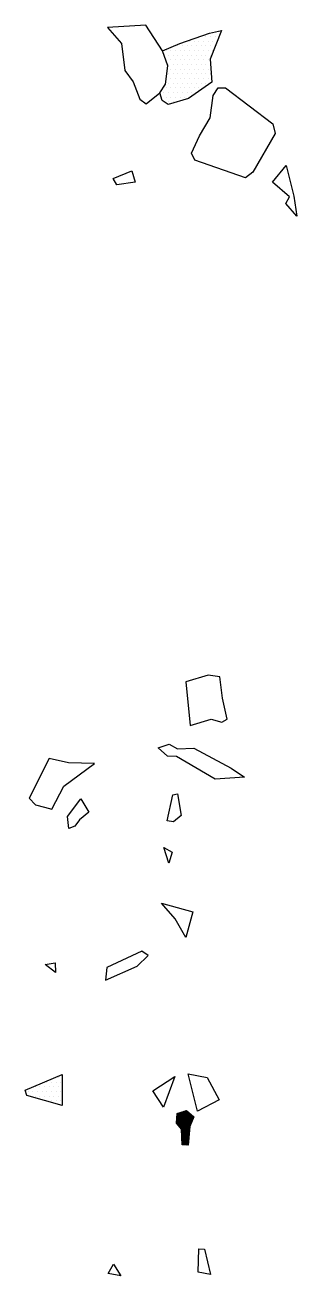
# Model space of a CAD drawing. Header units: metres. Extents: x -500 to -428, y -1493 to -1158.
import ezdxf

# ---------------------------------------------------------------- set-up
doc = ezdxf.new("R2010")
doc.units = ezdxf.units.M
doc.header["$LTSCALE"] = 25
doc.header["$MEASUREMENT"] = 0
doc.layers.get('0').update_dxf_attribs({"linetype": 'CONTINUOUS'})
for name, color, linetype in [('KNOCHEN', 2, 'CONTINUOUS'), ('KNOCHENSCHRAFF', 2, 'CONTINUOUS'), ('STEINE', 4, 'CONTINUOUS'), ('STEINESCHRAFF', 4, 'CONTINUOUS')]:
    doc.layers.add(name, color=color, linetype=linetype)

# ---------------------------------------------------------------- blocks, each defined once
blk = doc.blocks.new('*X1')
at = {"color": 0}
for p, q in [((-459.76, -1452.18), (-456.71, -1449.14)), ((-459.72, -1451.79), (-456.91, -1448.98)), ((-459.69, -1451.4), (-457.17, -1448.88)), ((-459.66, -1451.02), (-457.69, -1449.05)), ((-459.63, -1450.64), (-458.21, -1449.22)), ((-459.6, -1452.38), (-456.52, -1449.3)), ((-459.59, -1450.25), (-458.74, -1449.4)), ((-459.56, -1449.87), (-459.26, -1449.57)), ((-459.44, -1452.58), (-456.33, -1449.46)), ((-459.29, -1452.77), (-456.14, -1449.63)), ((-459.13, -1452.97), (-455.95, -1449.79)), ((-458.97, -1453.16), (-455.76, -1449.95)), ((-458.81, -1453.36), (-455.57, -1450.11)), ((-458.65, -1453.55), (-455.38, -1450.27)), ((-458.49, -1453.75), (-455.18, -1450.44)), ((-458.42, -1454.03), (-455.2, -1450.8)), ((-458.41, -1454.37), (-455.46, -1451.42)), ((-458.39, -1454.7), (-455.72, -1452.03)), ((-458.38, -1455.04), (-455.98, -1452.65)), ((-458.36, -1455.38), (-456.2, -1453.22)), ((-458.34, -1455.72), (-456.24, -1453.61)), ((-458.33, -1456.06), (-456.27, -1454)), ((-458.31, -1456.39), (-456.3, -1454.38)), ((-458.3, -1456.73), (-456.33, -1454.77)), ((-458.28, -1457.07), (-456.36, -1455.15)), ((-458.26, -1457.41), (-456.4, -1455.54)), ((-458.25, -1457.74), (-456.43, -1455.92)), ((-458.19, -1458.04), (-456.46, -1456.31)), ((-457.85, -1458.05), (-456.49, -1456.7)), ((-457.5, -1458.06), (-456.53, -1457.08)), ((-457.16, -1458.07), (-456.56, -1457.47)), ((-456.82, -1458.08), (-456.59, -1457.85))]:
    blk.add_line(p, q, dxfattribs=at)
blk = doc.blocks.new('*X2')
at = {"color": 0}
for p, q in [((-453.125, -1161.25), (-453.125, -1161.25)), ((-451.875, -1161.25), (-451.875, -1161.25)), ((-450.625, -1161.25), (-450.625, -1161.25)), ((-449.375, -1161.25), (-449.375, -1161.25)), ((-448.75, -1160), (-448.75, -1160)), ((-462.5, -1165), (-462.5, -1165)), ((-461.25, -1165), (-461.25, -1165)), ((-460, -1165), (-460, -1165)), ((-459.375, -1163.75), (-459.375, -1163.75)), ((-458.75, -1165), (-458.75, -1165)), ((-458.125, -1163.75), (-458.125, -1163.75)), ((-457.5, -1165), (-457.5, -1165)), ((-456.875, -1163.75), (-456.875, -1163.75)), ((-456.25, -1162.5), (-456.25, -1162.5)), ((-456.25, -1165), (-456.25, -1165)), ((-455.625, -1163.75), (-455.625, -1163.75)), ((-455, -1162.5), (-455, -1162.5)), ((-455, -1165), (-455, -1165)), ((-454.375, -1163.75), (-454.375, -1163.75)), ((-453.75, -1162.5), (-453.75, -1162.5)), ((-453.75, -1165), (-453.75, -1165)), ((-453.125, -1163.75), (-453.125, -1163.75)), ((-452.5, -1162.5), (-452.5, -1162.5)), ((-452.5, -1165), (-452.5, -1165)), ((-451.875, -1163.75), (-451.875, -1163.75)), ((-451.25, -1162.5), (-451.25, -1162.5)), ((-451.25, -1165), (-451.25, -1165)), ((-450.625, -1163.75), (-450.625, -1163.75)), ((-450, -1162.5), (-450, -1162.5)), ((-450, -1165), (-450, -1165)), ((-449.375, -1163.75), (-449.375, -1163.75)), ((-462.5, -1167.5), (-462.5, -1167.5)), ((-461.875, -1166.25), (-461.875, -1166.25)), ((-461.875, -1168.75), (-461.875, -1168.75)), ((-461.25, -1167.5), (-461.25, -1167.5)), ((-460.625, -1166.25), (-460.625, -1166.25)), ((-460.625, -1168.75), (-460.625, -1168.75)), ((-460, -1167.5), (-460, -1167.5)), ((-459.375, -1166.25), (-459.375, -1166.25)), ((-459.375, -1168.75), (-459.375, -1168.75)), ((-458.75, -1167.5), (-458.75, -1167.5)), ((-458.125, -1166.25), (-458.125, -1166.25)), ((-458.125, -1168.75), (-458.125, -1168.75)), ((-457.5, -1167.5), (-457.5, -1167.5)), ((-456.875, -1166.25), (-456.875, -1166.25)), ((-456.875, -1168.75), (-456.875, -1168.75)), ((-456.25, -1167.5), (-456.25, -1167.5)), ((-455.625, -1166.25), (-455.625, -1166.25)), ((-455.625, -1168.75), (-455.625, -1168.75)), ((-455, -1167.5), (-455, -1167.5)), ((-454.375, -1166.25), (-454.375, -1166.25)), ((-454.375, -1168.75), (-454.375, -1168.75)), ((-453.75, -1167.5), (-453.75, -1167.5)), ((-453.125, -1166.25), (-453.125, -1166.25)), ((-453.125, -1168.75), (-453.125, -1168.75)), ((-452.5, -1167.5), (-452.5, -1167.5)), ((-451.875, -1166.25), (-451.875, -1166.25)), ((-451.875, -1168.75), (-451.875, -1168.75)), ((-451.25, -1167.5), (-451.25, -1167.5)), ((-450.625, -1166.25), (-450.625, -1166.25)), ((-461.875, -1171.25), (-461.875, -1171.25)), ((-461.25, -1170), (-461.25, -1170)), ((-461.25, -1172.5), (-461.25, -1172.5)), ((-460.625, -1171.25), (-460.625, -1171.25)), ((-460, -1170), (-460, -1170)), ((-460, -1172.5), (-460, -1172.5)), ((-459.375, -1171.25), (-459.375, -1171.25)), ((-458.75, -1170), (-458.75, -1170)), ((-458.75, -1172.5), (-458.75, -1172.5)), ((-458.125, -1171.25), (-458.125, -1171.25)), ((-457.5, -1170), (-457.5, -1170)), ((-457.5, -1172.5), (-457.5, -1172.5)), ((-456.875, -1171.25), (-456.875, -1171.25)), ((-456.25, -1170), (-456.25, -1170)), ((-456.25, -1172.5), (-456.25, -1172.5)), ((-455.625, -1171.25), (-455.625, -1171.25)), ((-455, -1170), (-455, -1170)), ((-455, -1172.5), (-455, -1172.5)), ((-454.375, -1171.25), (-454.375, -1171.25)), ((-453.75, -1170), (-453.75, -1170)), ((-453.75, -1172.5), (-453.75, -1172.5)), ((-453.125, -1171.25), (-453.125, -1171.25)), ((-452.5, -1170), (-452.5, -1170)), ((-452.5, -1172.5), (-452.5, -1172.5)), ((-451.875, -1171.25), (-451.875, -1171.25)), ((-451.25, -1170), (-451.25, -1170)), ((-451.25, -1172.5), (-451.25, -1172.5)), ((-450.625, -1171.25), (-450.625, -1171.25)), ((-462.5, -1175), (-462.5, -1175)), ((-461.875, -1173.75), (-461.875, -1173.75)), ((-461.25, -1175), (-461.25, -1175)), ((-460.625, -1173.75), (-460.625, -1173.75)), ((-460, -1175), (-460, -1175)), ((-459.375, -1173.75), (-459.375, -1173.75)), ((-458.75, -1175), (-458.75, -1175)), ((-458.125, -1173.75), (-458.125, -1173.75)), ((-457.5, -1175), (-457.5, -1175)), ((-456.875, -1173.75), (-456.875, -1173.75)), ((-456.25, -1175), (-456.25, -1175)), ((-455.625, -1173.75), (-455.625, -1173.75)), ((-455, -1175), (-455, -1175)), ((-454.375, -1173.75), (-454.375, -1173.75)), ((-453.75, -1175), (-453.75, -1175)), ((-453.125, -1173.75), (-453.125, -1173.75)), ((-452.5, -1175), (-452.5, -1175)), ((-451.875, -1173.75), (-451.875, -1173.75)), ((-463.75, -1177.5), (-463.75, -1177.5)), ((-463.125, -1176.25), (-463.125, -1176.25)), ((-462.5, -1177.5), (-462.5, -1177.5)), ((-461.875, -1176.25), (-461.875, -1176.25)), ((-461.875, -1178.75), (-461.875, -1178.75)), ((-461.25, -1177.5), (-461.25, -1177.5)), ((-460.625, -1176.25), (-460.625, -1176.25)), ((-460.625, -1178.75), (-460.625, -1178.75)), ((-460, -1177.5), (-460, -1177.5)), ((-459.375, -1176.25), (-459.375, -1176.25)), ((-458.75, -1177.5), (-458.75, -1177.5)), ((-458.125, -1176.25), (-458.125, -1176.25)), ((-457.5, -1177.5), (-457.5, -1177.5)), ((-456.875, -1176.25), (-456.875, -1176.25)), ((-456.25, -1177.5), (-456.25, -1177.5)), ((-455.625, -1176.25), (-455.625, -1176.25)), ((-454.375, -1176.25), (-454.375, -1176.25)), ((-491.25, -1440), (-491.25, -1440)), ((-499.375, -1443.75), (-499.375, -1443.75)), ((-498.125, -1443.75), (-498.125, -1443.75)), ((-497.5, -1442.5), (-497.5, -1442.5)), ((-496.875, -1443.75), (-496.875, -1443.75)), ((-496.25, -1442.5), (-496.25, -1442.5)), ((-495.625, -1443.75), (-495.625, -1443.75)), ((-495, -1442.5), (-495, -1442.5)), ((-494.375, -1441.25), (-494.375, -1441.25)), ((-494.375, -1443.75), (-494.375, -1443.75)), ((-493.75, -1442.5), (-493.75, -1442.5)), ((-493.125, -1441.25), (-493.125, -1441.25)), ((-493.125, -1443.75), (-493.125, -1443.75)), ((-492.5, -1442.5), (-492.5, -1442.5)), ((-491.875, -1441.25), (-491.875, -1441.25)), ((-491.875, -1443.75), (-491.875, -1443.75)), ((-491.25, -1442.5), (-491.25, -1442.5)), ((-490.625, -1441.25), (-490.625, -1441.25)), ((-490.625, -1443.75), (-490.625, -1443.75)), ((-498.75, -1445), (-498.75, -1445)), ((-497.5, -1445), (-497.5, -1445)), ((-496.25, -1445), (-496.25, -1445)), ((-495, -1445), (-495, -1445)), ((-494.375, -1446.25), (-494.375, -1446.25)), ((-493.75, -1445), (-493.75, -1445)), ((-493.125, -1446.25), (-493.125, -1446.25)), ((-492.5, -1445), (-492.5, -1445)), ((-491.875, -1446.25), (-491.875, -1446.25)), ((-491.25, -1445), (-491.25, -1445)), ((-490.625, -1446.25), (-490.625, -1446.25))]:
    blk.add_line(p, q, dxfattribs=at)

msp = doc.modelspace()

# ---------------------------------------------------------------- linework, layer by layer
at = {"layer": 'KNOCHEN'}
msp.add_lwpolyline([(-458.23, -1458.04), (-458.43, -1453.82), (-459.75, -1452.2), (-459.55, -1449.66), (-457.06, -1448.85), (-455.08, -1450.53), (-456.2, -1453.16), (-456.61, -1458.09), (-458.23, -1458.04)], dxfattribs=at)
at = {"layer": 'STEINE'}
for points in [[(-478.21, -1158.84), (-474.41, -1163.06), (-473.5, -1170.32), (-471.32, -1173.37), (-469.5, -1178.04), (-467.82, -1179.26), (-464.22, -1176.32), (-462.64, -1173.94), (-462.03, -1169.06), (-463.44, -1165.1), (-467.9, -1158.14), (-478.21, -1158.84)], [(-463.44, -1165.1), (-458.87, -1163.13), (-450.95, -1160.29), (-447.7, -1159.58), (-450.75, -1167.3), (-450.25, -1173.44), (-456.5, -1177.8), (-461.93, -1179.42), (-463.56, -1178.4), (-464.22, -1176.32)], [(-455.75, -1192.47), (-453.62, -1187.8), (-450.77, -1183.03), (-449.95, -1177.04), (-448.58, -1174.96), (-446.6, -1174.97), (-434.02, -1184.57), (-433.36, -1187.16), (-439.36, -1197.56), (-441.29, -1199.09), (-454.84, -1194.35), (-455.75, -1192.47)], [(-429.57, -1204.12), (-434.03, -1200.21), (-430.42, -1195.8), (-428.4, -1203.97), (-427.54, -1209.35), (-430.53, -1205.95), (-429.57, -1204.12)], [(-475.66, -1200.98), (-476.67, -1199.21), (-471.65, -1197.23), (-470.79, -1200.23), (-475.66, -1200.98)], [(-456.05, -1345.74), (-450.46, -1344.02), (-447.62, -1344.88), (-446.2, -1344.02), (-447.46, -1338.44), (-448.12, -1332.7), (-451.26, -1332.24), (-457.2, -1334.01), (-456.05, -1345.74)], [(-449.36, -1360.11), (-459.71, -1354.01), (-462.1, -1353.91), (-464.63, -1351.67), (-461.69, -1350.71), (-459.45, -1351.98), (-455.14, -1351.78), (-445.09, -1357.17), (-441.59, -1359.61), (-449.36, -1360.11)], [(-481.69, -1355.87), (-488.6, -1355.76), (-493.73, -1354.59), (-499.12, -1365.19), (-497.44, -1367.02), (-495.01, -1367.58), (-493.08, -1368.14), (-489.82, -1361.95), (-481.69, -1355.87)], [(-488.51, -1373.28), (-488.87, -1370.08), (-485.26, -1365.41), (-483.13, -1368.97), (-485.67, -1370.99), (-486.94, -1372.67), (-488.51, -1373.28)], [(-462.21, -1371.22), (-460.74, -1364.27), (-459.47, -1364.01), (-458.46, -1369.8), (-460.54, -1371.53), (-462.21, -1371.22)], [(-461.82, -1382.64), (-463.08, -1378.38), (-460.9, -1379.65), (-461.82, -1382.64)], [(-457.27, -1402.55), (-460.06, -1397.52), (-463.71, -1393.3), (-455.38, -1395.65), (-457.27, -1402.55)], [(-478.39, -1410.5), (-478.7, -1413.9), (-470.22, -1410.15), (-467.27, -1407.31), (-469, -1406.19), (-478.39, -1410.5)], [(-492.05, -1411.86), (-494.79, -1409.72), (-492.15, -1409.27), (-492.05, -1411.86)], [(-490.26, -1447.5), (-499.75, -1444.85), (-500.21, -1443.38), (-490.3, -1439.22), (-490.26, -1447.5)], [(-463.2, -1447.93), (-466.09, -1443.61), (-460.2, -1439.71), (-463.2, -1447.93)], [(-454.11, -1449), (-456.64, -1439), (-451.57, -1440.02), (-448.37, -1446.01), (-454.11, -1449)], [(-453.95, -1492.1), (-453.79, -1485.91), (-452.22, -1485.96), (-450.65, -1492.77), (-453.95, -1492.1)], [(-477.96, -1492.49), (-476.59, -1489.95), (-474.61, -1493.15), (-477.96, -1492.49)]]:
    msp.add_lwpolyline(points, dxfattribs=at)

# ---------------------------------------------------------------- block references
at = {"layer": 'KNOCHENSCHRAFF'}
msp.add_blockref('*X1', (0, 0), dxfattribs=at)
at = {"layer": 'STEINESCHRAFF'}
msp.add_blockref('*X2', (0, 0), dxfattribs=at)

doc.saveas('drawing.dxf')
